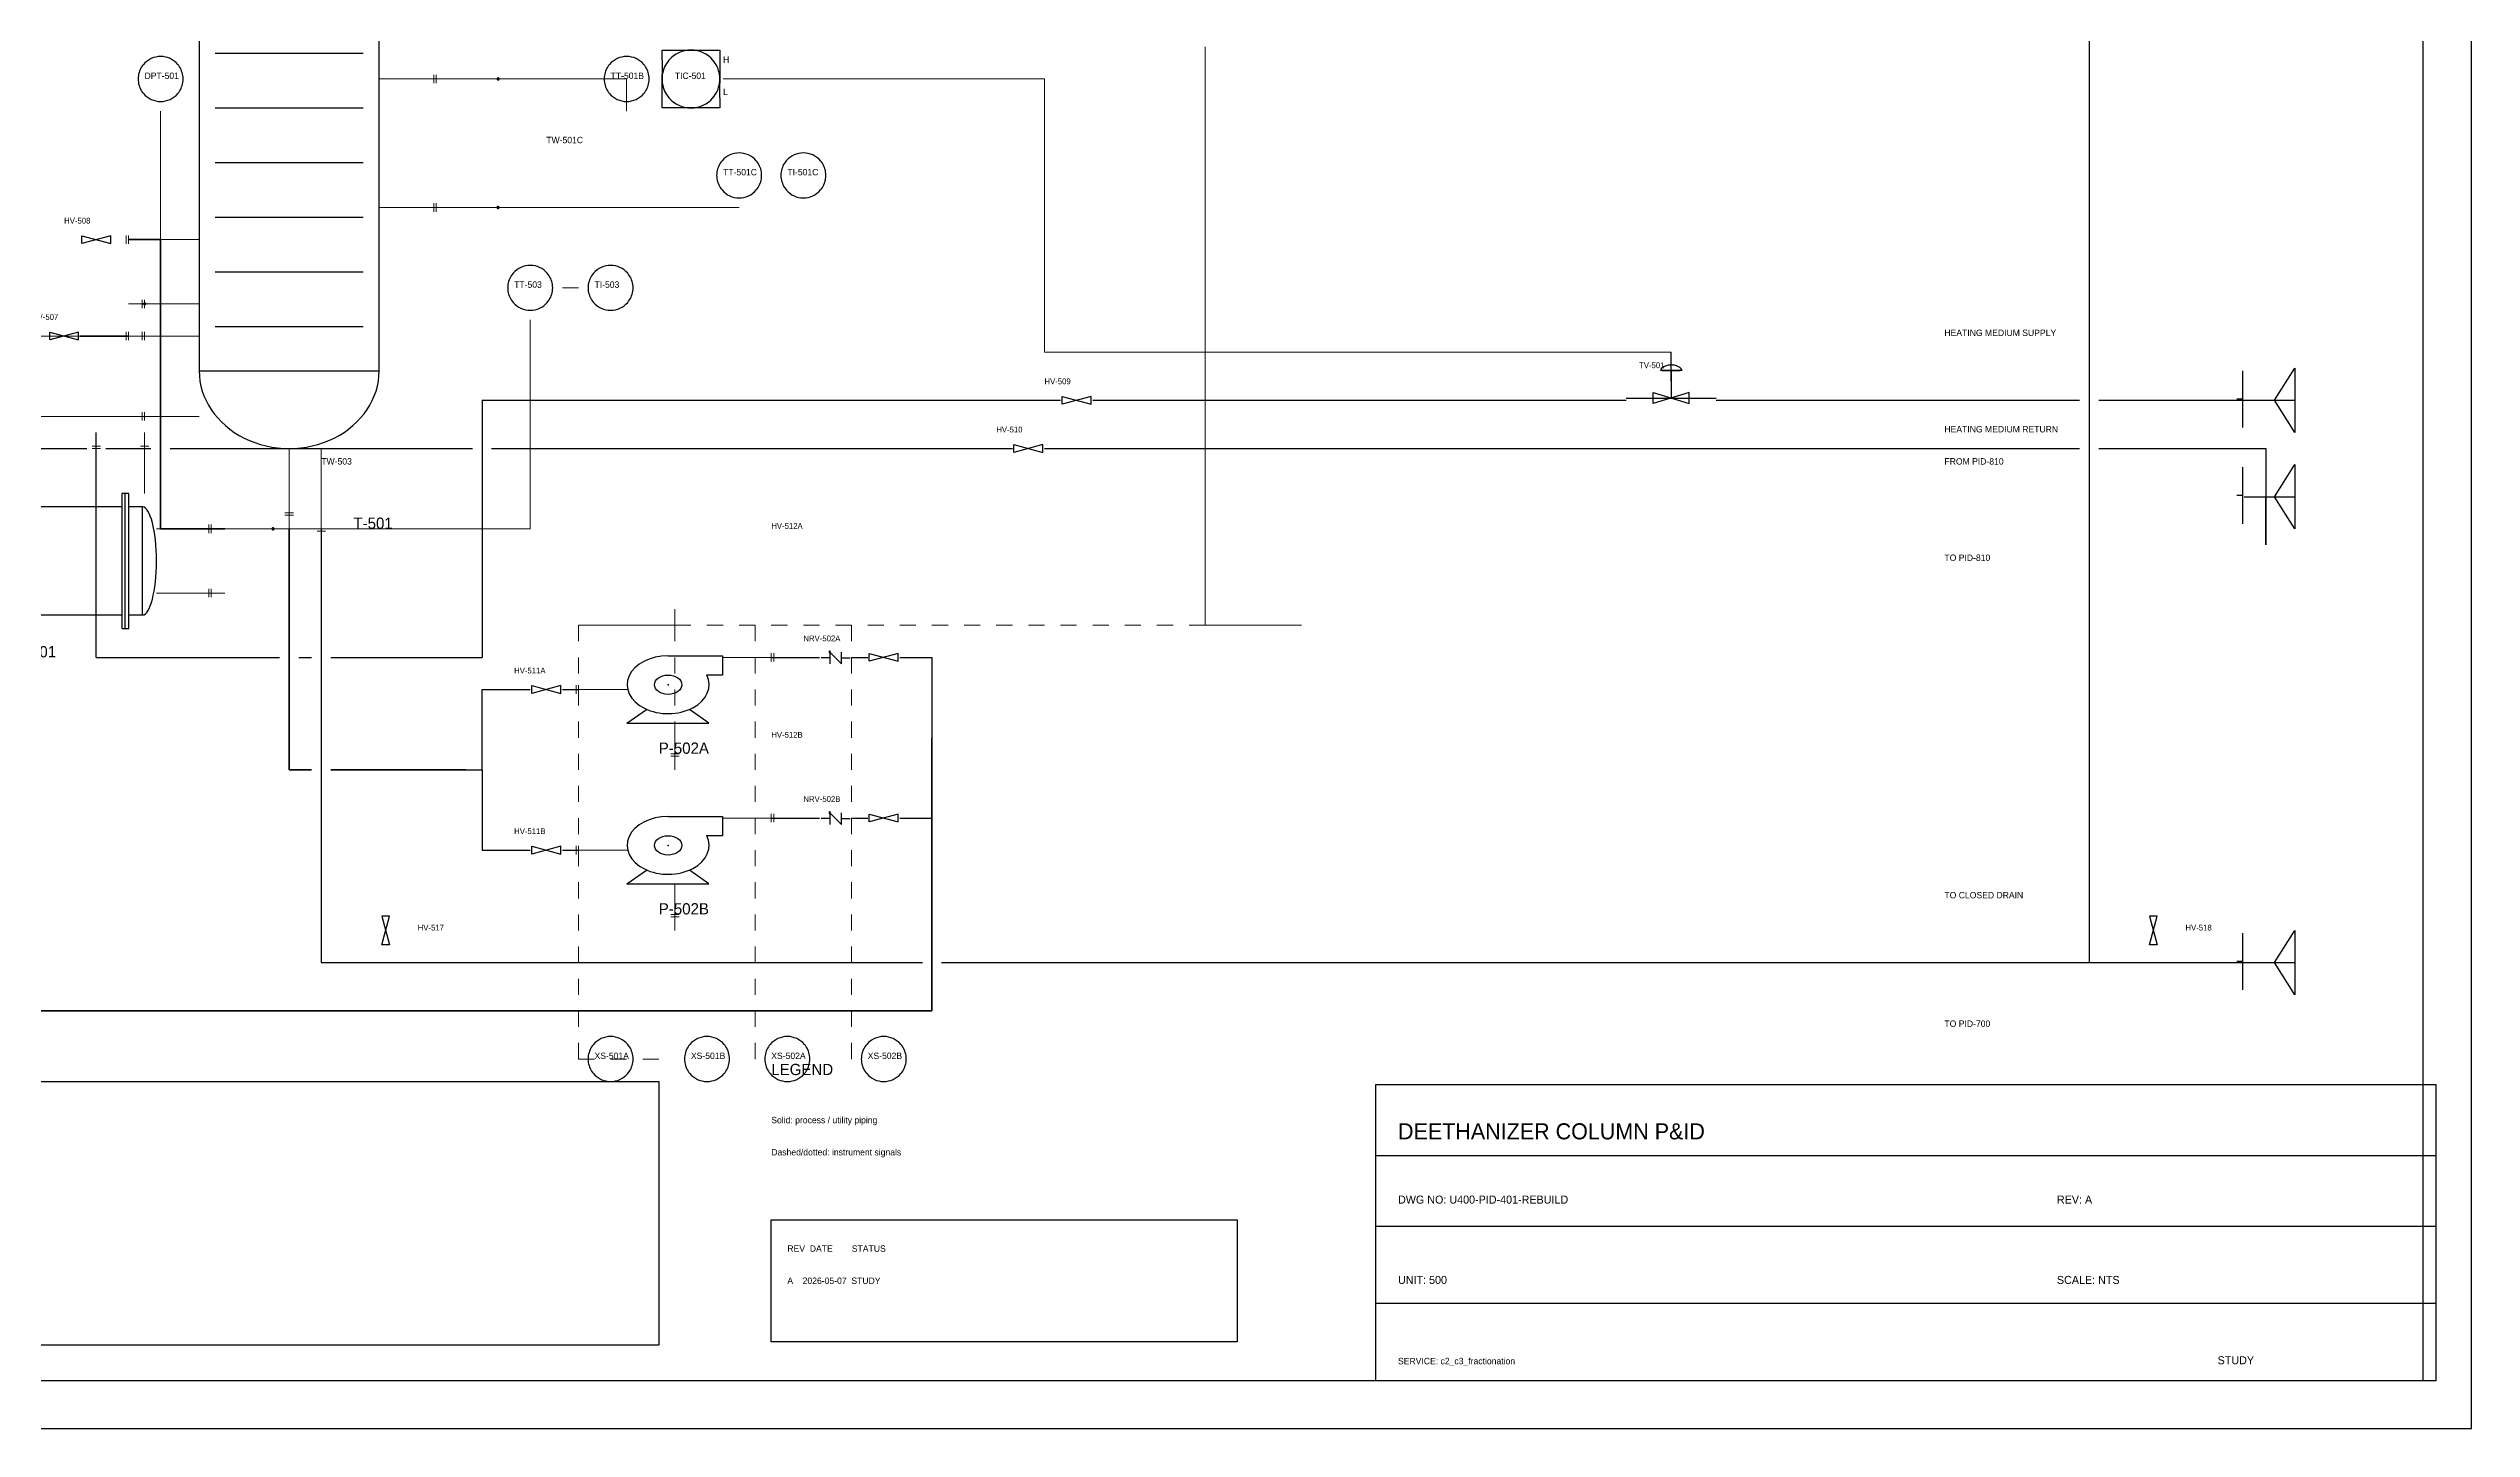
# Model space of a CAD drawing. Header units: metres. Extents: x 10 to 1179, y 10 to 831.
# Drawn here: x 425 to 1179, y 10 to 440 of the extents above; entities that cross this region are included whole.
import ezdxf

# ---------------------------------------------------------------- set-up
doc = ezdxf.new("R2010")
doc.units = ezdxf.units.M
for name, color, linetype in [('BORDER', 7, 'Continuous'), ('DRAIN', 8, 'Continuous'), ('EQUIPMENT', 7, 'Continuous'), ('IMPULSE_LINE', 8, 'Continuous'), ('INSTRUMENT', 7, 'Continuous'), ('NOZZLES', 7, 'Continuous'), ('PROCESS', 7, 'Continuous'), ('SIGNAL_ELECTRIC', 8, 'Continuous'), ('SIGNAL_PNEUMATIC', 8, 'Continuous'), ('SYMBOLS', 7, 'Continuous'), ('TABLE', 8, 'Continuous'), ('TEXT', 7, 'Continuous'), ('UTILITY', 8, 'Continuous')]:
    doc.layers.add(name, color=color, linetype=linetype)

# ---------------------------------------------------------------- blocks, each defined once
blk = doc.blocks.new('YAML_PID_DEETHANIZER_COLUMN')
at = {"layer": 'EQUIPMENT'}
blk.add_lwpolyline([(-0.5, -1.875), (0.5, -1.875), (0.5, 1.875), (-0.5, 1.875)], close=True, dxfattribs=at)
for centre, major_axis, start_param, end_param in [((0, 1.875), (-0.5, 0), 3.141593, 6.283185), ((0, -1.875), (0, -0.5), 4.712389, 7.853982)]:
    blk.add_ellipse(centre, major_axis=major_axis, ratio=1, start_param=start_param, end_param=end_param, dxfattribs=at)
blk = doc.blocks.new('YAML_PID_REBOILER')
for p, q in [((-1.6875, -0.625), (-1.6875, 0.625)), ((1.6875, -0.625), (1.6875, 0.625))]:
    blk.add_line(p, q)
at = {"linetype": 'CONTINUOUS'}
for points in [[(-1.75, 0.5), (-2, 0.5), (-2, -0.5)], [(1.625, 0.5), (-1.625, 0.5)], [(1.75, -0.5), (2, -0.5), (2, 0.5), (1.75, 0.5)], [(-2, -0.5), (-1.75, -0.5)], [(-1.625, -0.5), (1.625, -0.5)]]:
    blk.add_lwpolyline(points, dxfattribs=at)
for points in [[(-1.75, 0.625), (-1.625, 0.625), (-1.625, -0.625), (-1.75, -0.625)], [(1.75, 0.625), (1.625, 0.625), (1.625, -0.625), (1.75, -0.625)]]:
    blk.add_lwpolyline(points, close=True)
for centre, major_axis in [((-2, 0), (0, -0.5)), ((2, 0), (0, 0.5))]:
    blk.add_ellipse(centre, major_axis=major_axis, ratio=0.5, start_param=3.1415927, end_param=6.2831853)
blk = doc.blocks.new('YAML_PID_CENTRIFUGAL_PUMP')
for points in [[(-0.062, 0.437), (0.437, 0.437), (0.437, 0.187), (0.291, 0.187)], [(-0.438, -0.438), (-0.258, -0.258)], [(-0.438, -0.438), (0.312, -0.438)], [(0.312, -0.438), (0.133, -0.258)]]:
    blk.add_lwpolyline(points)
blk.add_circle((-0.062, 0.062), 0.125)
blk.add_arc((-0.062, 0.062), 0.375, 90, 19.4712)
blk.add_point((-0.062, 0.062))
blk = doc.blocks.new('YAML_PID_OFFPAGE_CONNECTOR')
at = {"layer": 'DEFAULT_1_2_778'}
for p, q in [((2.649, 0.672), (2.649, -0.731)), ((2.683, -0.03), (3.324, -0.03))]:
    blk.add_line(p, q, dxfattribs=at)
at = {"layer": 'DEFAULT_255_2_778'}
for p, q in [((-3.324, 0), (-3.324, 0.794)), ((-3.324, 0.794), (-0.996, 0)), ((2.497, 0), (-3.324, 0)), ((-0.996, 0), (-3.324, -0.794)), ((-3.324, -0.794), (-3.324, 0))]:
    blk.add_line(p, q, dxfattribs=at)
blk = doc.blocks.new('YAML_PID_MANUAL_BLOCK_VALVE')
blk.add_lwpolyline([(-0.5, -0.3), (-0.5, 0.3), (0.5, -0.3), (0.5, 0.3), (-0.5, -0.3)])
blk = doc.blocks.new('YAML_PID_CONTROL_VALVE')
at = {"layer": 'DEFAULT_255_2_778'}
for p, q in [((1.59, 3.3), (-1.59, 3.3)), ((-1.32, 3.3), (1.32, 3.3)), ((0, 3.3), (0, -3.31)), ((1.59, 3.3), (1.59, 3.3)), ((-6.61, -3.31), (6.61, -3.31)), ((2.65, -1.99), (-2.65, -4.64)), ((-2.65, -4.64), (-2.65, -1.99)), ((-2.65, -1.99), (2.65, -4.64)), ((2.65, -4.64), (2.65, -1.99))]:
    blk.add_line(p, q, dxfattribs=at)
for centre, radius, start, end in [((-0.12, 3.05), 1.49, 139.274, 170.2375), ((0.08, 2.88), 1.75, 107.8085, 139.4549), ((0.03, 3.03), 1.6, 100.7622, 107.7138), ((0.01, 3.18), 1.44, 91.8616, 100.8049), ((0, 3.29), 1.33, 90.0038, 91.7662), ((0, 3.22), 1.41, 80.7831, 89.8951), ((-0.02, 3.11), 1.52, 79.284, 80.8774), ((-0.07, 2.91), 1.72, 54.0163, 78.868), ((0.03, 3), 1.59, 16.9721, 54.9197), ((0.18, 3.07), 1.43, 9.4624, 16.199)]:
    blk.add_arc(centre, radius, start, end, dxfattribs=at)
blk = doc.blocks.new('YAML_PID_CHECK_VALVE')
at = {"layer": 'DEFAULT_255_2_778'}
for p, q in [((-2.91, 1.19), (-2.91, 1.19)), ((2.65, -1.46), (-2.65, 1.19)), ((-2.65, 1.19), (2.65, -1.46)), ((-2.65, 1.19), (-2.65, -1.46)), ((2.65, -1.46), (2.65, 1.19)), ((-2.65, -0.13), (-6.61, -0.13)), ((2.65, -0.13), (6.61, -0.13))]:
    blk.add_line(p, q, dxfattribs=at)
for start, end in [(89.871, 180.129), (179.871, 270.129), (359.871, 90.129), (269.871, 0.129)]:
    blk.add_arc((-2.65, 1.19), 0.264, start, end, dxfattribs=at)
blk = doc.blocks.new('YAML_PID_FIELD_INSTRUMENT')
for start, end in [(171.3731, 188.6269), (139.4584, 171.3731), (40.5416, 139.4584), (8.6269, 40.5416), (351.3731, 8.6269), (188.6269, 220.5416), (220.5416, 319.4584), (319.4584, 351.3731)]:
    blk.add_arc((0, 0), 0.5, start, end)
blk = doc.blocks.new('YAML_PID_DCS_CONTROLLER')
for p, q in [((-0.5, 0.325), (-0.5, 0.075)), ((0.5, 0.325), (0.5, 0.075)), ((-0.5, -0.325), (-0.5, -0.075)), ((0.5, -0.325), (0.5, -0.075))]:
    blk.add_line(p, q)
for points in [[(-0.5, 0.325), (-0.5, 0.5), (0.5, 0.5), (0.5, 0.325)], [(-0.5, -0.075), (-0.5, 0.075)], [(0.5, 0.075), (0.5, -0.075)], [(0.5, -0.325), (0.5, -0.5), (-0.5, -0.5), (-0.5, -0.325)]]:
    blk.add_lwpolyline(points)
for start, end in [(40.5416, 139.4584), (171.3731, 188.6269), (139.4584, 171.3731), (8.6269, 40.5416), (351.3731, 8.6269), (188.6269, 220.5416), (220.5416, 319.4584), (319.4584, 351.3731)]:
    blk.add_arc((0, 0), 0.5, start, end)

msp = doc.modelspace()

# ---------------------------------------------------------------- linework, layer by layer
at = {"layer": 'BORDER'}
for p, q in [((838, 95), (1168, 95)), ((838, 73), (1168, 73)), ((838, 49), (1168, 49))]:
    msp.add_line(p, q, dxfattribs=at)
for points in [[(10, 10), (1179, 10), (1179, 831), (10, 831), (10, 10)], [(25, 25), (1164, 25), (1164, 816), (25, 816), (25, 25)], [(838, 25), (1168, 25), (1168, 117), (838, 117), (838, 25)]]:
    msp.add_lwpolyline(points, dxfattribs=at)
at = {"layer": 'DRAIN', "lineweight": 25}
for points in [[(1060, 580), (1060, 155)], [(510, 290), (510, 155)], [(510, 155), (697, 155)], [(703, 155), (720, 155)], [(720, 155), (1115, 155)], [(1060, 155), (1115, 155)]]:
    msp.add_lwpolyline(points, dxfattribs=at)
at = {"layer": 'EQUIPMENT'}
for p, q in [((477, 438), (523, 438)), ((477, 421), (523, 421)), ((477, 404), (523, 404)), ((477, 387), (523, 387)), ((477, 370), (523, 370)), ((477, 353), (523, 353))]:
    msp.add_line(p, q, dxfattribs=at)
at = {"layer": 'IMPULSE_LINE', "lineweight": 18}
for p, q in [((550, 430), (565, 430)), ((565, 430), (605, 430)), ((605, 430), (605, 420)), ((460, 360), (460, 420)), ((550, 390), (565, 390)), ((565, 390), (640, 390)), ((450, 360), (460, 360)), ((575, 290), (575, 355)), ((450, 350), (325, 350)), ((450, 325), (345, 325)), ((480, 290), (495, 290)), ((495, 290), (575, 290))]:
    msp.add_line(p, q, dxfattribs=at)
at = {"layer": 'INSTRUMENT'}
msp.add_line((930, 336), (930, 345), dxfattribs=at)
at = {"layer": 'NOZZLES', "lineweight": 13}
for p, q in [((528, 430), (550, 430)), ((545, 428.7), (545, 431.3)), ((545.75, 428.7), (545.75, 431.3)), ((528, 390), (550, 390)), ((545, 388.7), (545, 391.3)), ((545.75, 388.7), (545.75, 391.3)), ((449.25, 381.3), (449.25, 378.7)), ((450, 381.3), (450, 378.7)), ((472, 380), (450, 380)), ((472, 360), (450, 360)), ((454.25, 361.3), (454.25, 358.7)), ((455, 361.3), (455, 358.7)), ((449.25, 351.3), (449.25, 348.7)), ((450, 351.3), (450, 348.7)), ((472, 350), (450, 350)), ((472, 350), (450, 350)), ((454.25, 351.3), (454.25, 348.7)), ((455, 351.3), (455, 348.7)), ((472, 325), (450, 325)), ((454.25, 326.3), (454.25, 323.7)), ((455, 326.3), (455, 323.7)), ((440, 301), (440, 320)), ((455, 301), (455, 320)), ((441.3, 315.75), (438.7, 315.75)), ((441.3, 315), (438.7, 315)), ((456.3, 315.75), (453.7, 315.75)), ((456.3, 315), (453.7, 315)), ((500, 315), (500, 290)), ((510, 315), (510, 290)), ((498.7, 295), (501.3, 295)), ((498.7, 294.25), (501.3, 294.25)), ((458.7, 290), (480, 290)), ((475, 288.7), (475, 291.3)), ((475.75, 288.7), (475.75, 291.3)), ((508.7, 290), (511.3, 290)), ((508.7, 289.25), (511.3, 289.25)), ((458.7, 270), (480, 270)), ((475, 268.7), (475, 271.3)), ((475.75, 268.7), (475.75, 271.3)), ((634.88, 250), (650, 250)), ((650, 248.7), (650, 251.3)), ((650.75, 248.7), (650.75, 251.3)), ((589.25, 241.3), (589.25, 238.7)), ((590, 241.3), (590, 238.7)), ((605.12, 240), (590, 240)), ((620, 229.5), (620, 215)), ((618.7, 220), (621.3, 220)), ((618.7, 219.25), (621.3, 219.25)), ((634.88, 200), (650, 200)), ((650, 198.7), (650, 201.3)), ((650.75, 198.7), (650.75, 201.3)), ((589.25, 191.3), (589.25, 188.7)), ((590, 191.3), (590, 188.7)), ((605.12, 190), (590, 190)), ((620, 179.5), (620, 165)), ((618.7, 170), (621.3, 170)), ((618.7, 169.25), (621.3, 169.25))]:
    msp.add_line(p, q, dxfattribs=at)
at = {"layer": 'PROCESS', "lineweight": 35}
for points in [[(460, 380), (450, 380)], [(460, 290), (460, 380)], [(435, 350), (450, 350)], [(480, 290), (460, 290)], [(500, 290), (500, 215)], [(700, 225), (700, 140)], [(500, 215), (507, 215)], [(513, 215), (555, 215)], [(700, 140), (250, 140)]]:
    msp.add_lwpolyline(points, dxfattribs=at)
at = {"layer": 'PROCESS', "lineweight": 25}
for points in [[(650, 250), (665, 250)], [(675, 250), (680, 250)], [(690, 250), (700, 250)], [(700, 250), (700, 225)], [(560, 215), (560, 240)], [(560, 240), (575, 240)], [(585, 240), (590, 240)], [(700, 200), (700, 225)], [(555, 215), (560, 215)], [(555, 215), (560, 215)], [(560, 215), (560, 190)], [(650, 200), (665, 200)], [(675, 200), (680, 200)], [(690, 200), (700, 200)], [(560, 190), (575, 190)], [(585, 190), (590, 190)]]:
    msp.add_lwpolyline(points, dxfattribs=at)
at = {"layer": 'SIGNAL_ELECTRIC', "lineweight": 18}
for p, q in [((785, 440), (785, 435)), ((785, 435), (785, 430)), ((785, 430), (785, 425)), ((785, 425), (785, 420)), ((785, 420), (785, 415)), ((785, 415), (785, 410)), ((785, 410), (785, 405)), ((785, 405), (785, 400)), ((785, 400), (785, 395)), ((785, 395), (785, 390)), ((785, 390), (785, 385)), ((785, 385), (785, 380)), ((785, 380), (785, 375)), ((785, 375), (785, 370)), ((785, 370), (785, 365)), ((585, 365), (590, 365)), ((785, 365), (785, 360)), ((785, 360), (785, 355)), ((785, 355), (785, 350)), ((785, 350), (785, 345)), ((785, 345), (785, 340)), ((785, 340), (785, 335)), ((785, 335), (785, 330)), ((785, 330), (785, 325)), ((785, 325), (785, 320)), ((785, 320), (785, 315)), ((785, 315), (785, 310)), ((785, 310), (785, 305)), ((785, 305), (785, 300)), ((785, 300), (785, 295)), ((785, 295), (785, 290)), ((785, 290), (785, 285)), ((785, 285), (785, 280)), ((785, 280), (785, 275)), ((785, 275), (785, 270)), ((620, 265), (620, 260)), ((785, 270), (785, 265)), ((785, 265), (785, 260)), ((590, 260), (590, 255)), ((590, 260), (595, 260)), ((600, 260), (595, 260)), ((600, 260), (605, 260)), ((610, 260), (605, 260)), ((610, 260), (615, 260)), ((620, 260), (615, 260)), ((620, 255), (620, 260)), ((620, 260), (625, 260)), ((630, 260), (635, 260)), ((640, 260), (645, 260)), ((645, 260), (645, 255)), ((650, 260), (655, 260)), ((660, 260), (665, 260)), ((670, 260), (675, 260)), ((675, 260), (675, 255)), ((680, 260), (685, 260)), ((690, 260), (695, 260)), ((700, 260), (705, 260)), ((710, 260), (715, 260)), ((720, 260), (725, 260)), ((730, 260), (735, 260)), ((740, 260), (745, 260)), ((750, 260), (755, 260)), ((760, 260), (765, 260)), ((770, 260), (775, 260)), ((780, 260), (785, 260)), ((785, 260), (790, 260)), ((790, 260), (795, 260)), ((795, 260), (800, 260)), ((800, 260), (805, 260)), ((805, 260), (810, 260)), ((810, 260), (815, 260)), ((590, 250), (590, 245)), ((620, 245), (620, 250)), ((645, 250), (645, 245)), ((675, 250), (675, 245)), ((590, 240), (590, 235)), ((620, 235), (620, 240)), ((645, 240), (645, 235)), ((675, 240), (675, 235)), ((590, 230), (590, 225)), ((620, 225), (620, 230)), ((645, 230), (645, 225)), ((675, 230), (675, 225)), ((590, 220), (590, 215)), ((620, 215), (620, 220)), ((645, 220), (645, 215)), ((675, 220), (675, 215)), ((590, 210), (590, 205)), ((645, 210), (645, 205)), ((675, 210), (675, 205)), ((590, 200), (590, 195)), ((645, 200), (645, 195)), ((675, 200), (675, 195)), ((590, 190), (590, 185)), ((645, 190), (645, 185)), ((675, 190), (675, 185)), ((590, 180), (590, 175)), ((645, 180), (645, 175)), ((675, 180), (675, 175)), ((590, 170), (590, 165)), ((645, 170), (645, 165)), ((675, 170), (675, 165)), ((590, 160), (590, 155)), ((645, 160), (645, 155)), ((675, 160), (675, 155)), ((590, 150), (590, 145)), ((645, 150), (645, 145)), ((675, 150), (675, 145)), ((590, 140), (590, 135)), ((645, 140), (645, 135)), ((675, 140), (675, 135)), ((590, 130), (590, 125)), ((645, 130), (645, 125)), ((675, 130), (675, 125)), ((590, 125), (595, 125)), ((600, 125), (605, 125)), ((610, 125), (615, 125))]:
    msp.add_line(p, q, dxfattribs=at)
at = {"layer": 'SIGNAL_PNEUMATIC', "lineweight": 18}
for p, q in [((635, 430), (735, 430)), ((650, 430), (655, 430)), ((680, 430), (685, 430)), ((705, 430), (710, 430)), ((735, 345), (735, 430)), ((735, 415), (735, 420)), ((735, 390), (735, 395)), ((735, 360), (735, 365)), ((735, 345), (930, 345)), ((750, 345), (755, 345)), ((780, 345), (785, 345)), ((805, 345), (810, 345)), ((835, 345), (840, 345)), ((890, 345), (895, 345)), ((920, 345), (925, 345))]:
    msp.add_line(p, q, dxfattribs=at)
at = {"layer": 'TABLE'}
for points in [[(55, 118), (615, 118), (615, 36), (55, 36), (55, 118)], [(650, 75), (795, 75), (795, 37), (650, 37), (650, 75)]]:
    msp.add_lwpolyline(points, dxfattribs=at)
at = {"layer": 'UTILITY', "lineweight": 25}
for points in [[(560, 330), (740, 330)], [(560, 330), (560, 250)], [(750, 330), (916, 330)], [(944, 330), (1057, 330)], [(1063, 330), (1115, 330)], [(440, 250), (440, 320)], [(350, 315), (437, 315)], [(443, 315), (457, 315)], [(463, 315), (557, 315)], [(563, 315), (725, 315)], [(735, 315), (1057, 315)], [(1063, 315), (1115, 315)], [(1115, 315), (1115, 285)], [(1115, 285), (1115, 300)], [(440, 250), (497, 250)], [(503, 250), (507, 250)], [(513, 250), (560, 250)]]:
    msp.add_lwpolyline(points, dxfattribs=at)

# ---------------------------------------------------------------- block references
at = {"layer": 'SYMBOLS'}
for name, p, xscale, yscale in [('YAML_PID_DEETHANIZER_COLUMN', (500, 430), 56, 48.421052631578945), ('YAML_PID_DCS_CONTROLLER', (625, 430), 18, 18), ('YAML_PID_FIELD_INSTRUMENT', (460, 430), 14, 14), ('YAML_PID_FIELD_INSTRUMENT', (565, 430), 0.65, 0.65), ('YAML_PID_FIELD_INSTRUMENT', (605, 430), 14, 14), ('YAML_PID_FIELD_INSTRUMENT', (640, 400), 14, 14), ('YAML_PID_FIELD_INSTRUMENT', (660, 400), 14, 14), ('YAML_PID_FIELD_INSTRUMENT', (565, 390), 0.65, 0.65), ('YAML_PID_MANUAL_BLOCK_VALVE', (440, 380), 9, 4), ('YAML_PID_FIELD_INSTRUMENT', (575, 365), 14, 14), ('YAML_PID_FIELD_INSTRUMENT', (600, 365), 14, 14), ('YAML_PID_MANUAL_BLOCK_VALVE', (455, 360), 0.75, 0.75), ('YAML_PID_MANUAL_BLOCK_VALVE', (430, 350), 9, 4), ('YAML_PID_CONTROL_VALVE', (930, 335), 2.1165301000816377, 1.294311383901137), ('YAML_PID_MANUAL_BLOCK_VALVE', (745, 330), 9, 4), ('YAML_PID_MANUAL_BLOCK_VALVE', (730, 315), 9, 4), ('YAML_PID_REBOILER', (420, 280), 17.2, 33.6), ('YAML_PID_FIELD_INSTRUMENT', (495, 290), 0.65, 0.65), ('YAML_PID_CENTRIFUGAL_PUMP', (620, 240), 34, 24), ('YAML_PID_CHECK_VALVE', (670, 250), 0.6803132464548122, 1.3743969704442458), ('YAML_PID_MANUAL_BLOCK_VALVE', (685, 250), 9, 4), ('YAML_PID_MANUAL_BLOCK_VALVE', (580, 240), 9, 4), ('YAML_PID_CENTRIFUGAL_PUMP', (620, 190), 34, 24), ('YAML_PID_CHECK_VALVE', (670, 200), 0.6803132464548122, 1.3743969704442458), ('YAML_PID_MANUAL_BLOCK_VALVE', (685, 200), 9, 4), ('YAML_PID_MANUAL_BLOCK_VALVE', (580, 190), 9, 4), ('YAML_PID_FIELD_INSTRUMENT', (600, 125), 14, 14), ('YAML_PID_FIELD_INSTRUMENT', (630, 125), 14, 14), ('YAML_PID_FIELD_INSTRUMENT', (655, 125), 14, 14), ('YAML_PID_FIELD_INSTRUMENT', (685, 125), 14, 14)]:
    msp.add_blockref(name, p, dxfattribs=dict(at, xscale=xscale, yscale=yscale))
for name, p, xscale, yscale, rotation in [('YAML_PID_OFFPAGE_CONNECTOR', (1115, 330), 2.707727610906041, 12.59842519685039, 180), ('YAML_PID_OFFPAGE_CONNECTOR', (1115, 300), 2.707727610906041, 12.59842519685039, 180), ('YAML_PID_MANUAL_BLOCK_VALVE', (530, 165), 9, 4, 90), ('YAML_PID_MANUAL_BLOCK_VALVE', (1080, 165), 9, 4, 90), ('YAML_PID_OFFPAGE_CONNECTOR', (1115, 155), 2.707727610906041, 12.59842519685039, 180)]:
    msp.add_blockref(name, p, dxfattribs=dict(at, xscale=xscale, yscale=yscale, rotation=rotation))

# ---------------------------------------------------------------- texts
at = {"layer": 'TEXT'}
for s, height, p in [('DPT-501', 2, (455, 430)), ('TT-501B', 2, (600, 430)), ('TIC-501', 2, (620, 430)), ('H', 2, (635, 435)), ('L', 2, (635, 425)), ('TW-501C', 2, (580, 410)), ('TT-501C', 2, (635, 400)), ('TI-501C', 2, (655, 400)), ('HV-508', 1.8, (430, 385)), ('TT-503', 2, (570, 365)), ('TI-503', 2, (595, 365)), ('HV-507', 1.8, (420, 355)), ('HEATING MEDIUM SUPPLY', 2, (1015, 350)), ('TV-501', 1.8, (920, 340)), ('HV-509', 1.8, (735, 335)), ('HV-510', 1.8, (720, 320)), ('HEATING MEDIUM RETURN', 2, (1015, 320)), ('TW-503', 2, (510, 310)), ('FROM PID-810', 2, (1015, 310)), ('T-501', 3.5, (520, 290)), ('HV-512A', 1.8, (650, 290)), ('TO PID-810', 2, (1015, 280)), ('NRV-502A', 1.8, (660, 255)), ('E-501', 3.5, (415, 250)), ('HV-511A', 1.8, (570, 245)), ('HV-512B', 1.8, (650, 225)), ('P-502A', 3.5, (615, 220)), ('NRV-502B', 1.8, (660, 205)), ('HV-511B', 1.8, (570, 195)), ('P-502B', 3.5, (615, 170)), ('TO CLOSED DRAIN', 2, (1015, 175)), ('HV-517', 1.8, (540, 165)), ('HV-518', 1.8, (1090, 165)), ('TO PID-700', 2, (1015, 135)), ('XS-501A', 2, (595, 125)), ('XS-501B', 2, (625, 125)), ('XS-502A', 2, (650, 125)), ('LEGEND', 3.5, (650, 120)), ('XS-502B', 2, (680, 125)), ('Solid: process / utility piping', 2, (650, 105)), ('DEETHANIZER COLUMN P&ID', 5, (845, 100)), ('Dashed/dotted: instrument signals', 2, (650, 95)), ('DWG NO: U400-PID-401-REBUILD', 2.5, (845, 80)), ('REV: A', 2.5, (1050, 80)), ('REV  DATE        STATUS', 2, (655, 65)), ('A    2026-05-07  STUDY', 2, (655, 55)), ('UNIT: 500', 2.5, (845, 55)), ('SCALE: NTS', 2.5, (1050, 55)), ('SERVICE: c2_c3_fractionation', 2, (845, 30)), ('STUDY', 2.5, (1100, 30))]:
    msp.add_text(s, height=height, dxfattribs=at).set_placement(p)

doc.saveas('drawing.dxf')
